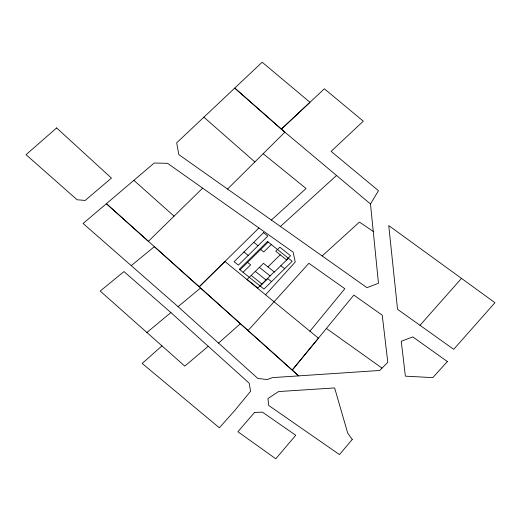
<?xml version="1.0" encoding="UTF-8"?>
<svg xmlns="http://www.w3.org/2000/svg" width="521" height="521" viewBox="0 0 521 521"><rect width="100%" height="100%" fill="white"/><g stroke="black" fill="none" stroke-linecap="round" stroke-linejoin="round"><path stroke-width="0.78" d="M370.49 203.965L378.48 190.712L331.122 151.377L363.3 121.172L324.375 88.798L281.314 129.169L234.756 88.082L176.678 142.832L178.814 154.6L366.992 287.664L378.467 283.242L370.49 203.965L281.314 129.169L309.988 102.298L262.161 62.214L234.756 88.082L284.876 132.165L227.527 189.058M309.936 331.193L344.824 288.712L308.881 263.294L248.035 330.555M326.406 328.458L292.203 370.099L318.448 338.175L224.929 261.477L199.211 286.824L106.395 203.698L83.093 223.483L178.052 306.648L257.817 378.441L267.299 379.555L272.333 377.634L379.672 370.47L387.806 362.349L382.232 315.179L353.831 295.088L326.406 328.458L382.036 368.106M419.998 325.299L461.489 278.383L494.95 302.694L453.7 349.33L397.543 309.298L388.751 225.58L461.489 278.383M265.573 294.808L295.257 261.985L293.095 252.118L167.567 163.314L154.236 163.014L106.395 203.698L148.381 241.308L202.656 188.14M199.211 286.824L258.95 227.964M240.031 269.845L268.23 242.063M243.086 272.301L250.634 264.863L247.579 262.408M271.285 244.518L263.73 251.956L260.682 249.507M267.957 266.908L280.239 254.815M274.176 271.903L257.804 288.035L247.11 279.451L263.483 263.32L274.372 272.06L288.393 258.253M286.459 259.803L290.549 255.772L279.862 247.188L275.765 251.22L286.654 259.959M260.187 286.036L267.742 278.592L271.519 281.627M271.389 220.051L306.074 188.504L263.177 153.708M280.448 226.453L336.533 175.486M322.16 255.954L359.444 222.083L373.257 231.454M218.56 343.105L240.376 323.684M161.972 345.879L142.168 363.456L219.361 427.806L234.782 410.463L250.581 391.278L249.22 383.228L170.895 312.58L123.978 271.571L100.208 291.076L184.792 366.113L208.237 346.257M146.883 332.483L170.895 312.58M178.052 306.648L200.546 288.022L298.663 375.882L154.372 246.654L131.188 265.677M253.747 242.324L258.025 245.756M280.839 265.69L284.622 268.725M243.919 252.001L248.198 255.44M259.393 267.351L270.086 275.935M255.297 271.382L265.99 279.966M251.207 275.414L261.894 284.004M203.88 117.179L254.86 161.94M133.858 180.344L174.06 216.15M254.495 412.495L237.895 431.72L275.778 458.786L295.739 435.269L262.369 412.118L254.495 412.495M352.242 439.49L339.451 454.579L268.725 405.475L267.937 398.558L278.572 391.564L334.632 387.93L347.67 432.977L352.242 439.49M447.357 361.541L432.801 377.614L405.371 376.169L401.255 341.288L412.788 336.898L447.357 361.541M263.567 232.646L234.098 261.685L238.377 265.117L267.846 236.078L263.567 232.646M267.507 241.483L239.302 269.266L263.971 289.07L292.17 261.288L267.507 241.483M56.626 127.919L26.05 154.698L77.128 199.784L85.19 200.422L111.442 178.11L56.626 127.919"/></g></svg>
